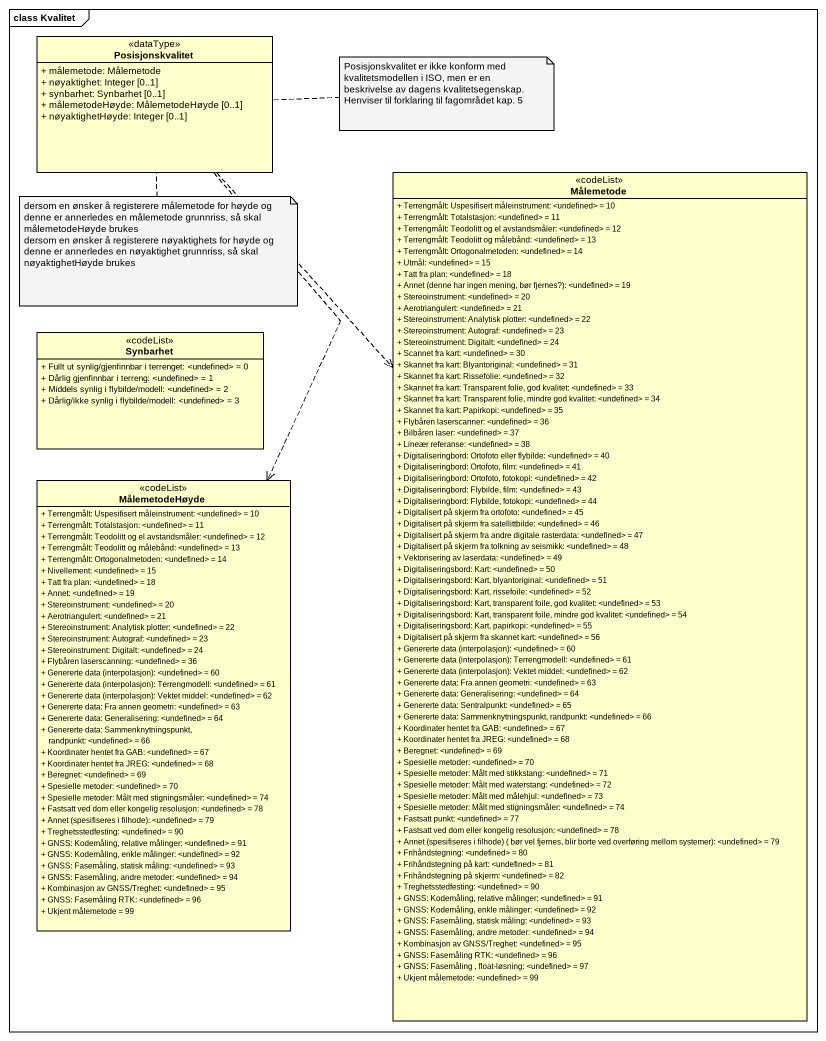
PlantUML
@startuml
mainframe class Kvalitet
hide circle
hide empty members
skinparam classAttributeIconSize 0
class Posisjonskvalitet <<dataType>> {
  + målemetode: Målemetode
  + nøyaktighet: Integer [0..1]
  + synbarhet: Synbarhet [0..1]
  + målemetodeHøyde: MålemetodeHøyde [0..1]
  + nøyaktighetHøyde: Integer [0..1]
}
class Målemetode <<codeList>> {
  + Terrengmålt: Uspesifisert måleinstrument: <undefined> = 10
  + Terrengmålt: Totalstasjon: <undefined> = 11
  + Terrengmålt: Teodolitt og el avstandsmåler: <undefined> = 12
  + Terrengmålt: Teodolitt og målebånd: <undefined> = 13
  + Terrengmålt: Ortogonalmetoden: <undefined> = 14
  + Utmål: <undefined> = 15
  + Tatt fra plan: <undefined> = 18
  {field} + Annet (denne har ingen mening, bør fjernes?): <undefined> = 19
  + Stereoinstrument: <undefined> = 20
  + Aerotriangulert: <undefined> = 21
  + Stereoinstrument: Analytisk plotter: <undefined> = 22
  + Stereoinstrument: Autograf: <undefined> = 23
  + Stereoinstrument: Digitalt: <undefined> = 24
  + Scannet fra kart: <undefined> = 30
  + Skannet fra kart: Blyantoriginal: <undefined> = 31
  + Skannet fra kart: Rissefolie: <undefined> = 32
  + Skannet fra kart: Transparent folie, god kvalitet: <undefined> = 33
  + Skannet fra kart: Transparent folie, mindre god kvalitet: <undefined> = 34
  + Skannet fra kart: Papirkopi: <undefined> = 35
  + Flybåren laserscanner: <undefined> = 36
  + Bilbåren laser: <undefined> = 37
  + Lineær referanse: <undefined> = 38
  + Digitaliseringbord: Ortofoto eller flybilde: <undefined> = 40
  + Digitaliseringbord: Ortofoto, film: <undefined> = 41
  + Digitaliseringbord: Ortofoto, fotokopi: <undefined> = 42
  + Digitaliseringbord: Flybilde, film: <undefined> = 43
  + Digitaliseringbord: Flybilde, fotokopi: <undefined> = 44
  + Digitalisert på skjerm fra ortofoto: <undefined> = 45
  + Digitalisert på skjerm fra satellittbilde: <undefined> = 46
  + Digitalisert på skjerm fra andre digitale rasterdata: <undefined> = 47
  + Digitalisert på skjerm fra tolkning av seismikk: <undefined> = 48
  + Vektorisering av laserdata: <undefined> = 49
  + Digitaliseringsbord: Kart: <undefined> = 50
  + Digitaliseringsbord: Kart, blyantoriginal: <undefined> = 51
  + Digitaliseringsbord: Kart, rissefoile: <undefined> = 52
  + Digitaliseringsbord: Kart, transparent foile, god kvalitet: <undefined> = 53
  + Digitaliseringsbord: Kart, transparent foile, mindre god kvalitet: <undefined> = 54
  + Digitaliseringsbord: Kart, papirkopi: <undefined> = 55
  + Digitalisert på skjerm fra skannet kart: <undefined> = 56
  {field} + Genererte data (interpolasjon): <undefined> = 60
  {field} + Genererte data (interpolasjon): Terrengmodell: <undefined> = 61
  {field} + Genererte data (interpolasjon): Vektet middel: <undefined> = 62
  + Genererte data: Fra annen geometri: <undefined> = 63
  + Genererte data: Generalisering: <undefined> = 64
  + Genererte data: Sentralpunkt: <undefined> = 65
  + Genererte data: Sammenknytningspunkt, randpunkt: <undefined> = 66
  + Koordinater hentet fra GAB: <undefined> = 67
  + Koordinater hentet fra JREG: <undefined> = 68
  + Beregnet: <undefined> = 69
  + Spesielle metoder: <undefined> = 70
  + Spesielle metoder: Målt med stikkstang: <undefined> = 71
  + Spesielle metoder: Målt med waterstang: <undefined> = 72
  + Spesielle metoder: Målt med målehjul: <undefined> = 73
  + Spesielle metoder: Målt med stigningsmåler: <undefined> = 74
  + Fastsatt punkt: <undefined> = 77
  + Fastsatt ved dom eller kongelig resolusjon: <undefined> = 78
  {field} + Annet (spesifiseres i filhode) ( bør vel fjernes, blir borte ved overføring mellom systemer): <undefined> = 79
  + Frihåndstegning: <undefined> = 80
  + Frihåndstegning på kart: <undefined> = 81
  + Frihåndstegning på skjerm: <undefined> = 82
  + Treghetsstedfesting: <undefined> = 90
  + GNSS: Kodemåling, relative målinger: <undefined> = 91
  + GNSS: Kodemåling, enkle målinger: <undefined> = 92
  + GNSS: Fasemåling, statisk måling: <undefined> = 93
  + GNSS: Fasemåling, andre metoder: <undefined> = 94
  + Kombinasjon av GNSS/Treghet: <undefined> = 95
  + GNSS: Fasemåling RTK: <undefined> = 96
  + GNSS: Fasemåling , float-løsning: <undefined> = 97
  + Ukjent målemetode: <undefined> = 99
}
class Synbarhet <<codeList>> {
  + Fullt ut synlig/gjenfinnbar i terrenget: <undefined> = 0
  + Dårlig gjenfinnbar i terreng: <undefined> = 1
  + Middels synlig i flybilde/modell: <undefined> = 2
  + Dårlig/ikke synlig i flybilde/modell: <undefined> = 3
}
class MålemetodeHøyde <<codeList>> {
  + Terrengmålt: Uspesifisert måleinstrument: <undefined> = 10
  + Terrengmålt: Totalstasjon: <undefined> = 11
  + Terrengmålt: Teodolitt og el avstandsmåler: <undefined> = 12
  + Terrengmålt: Teodolitt og målebånd: <undefined> = 13
  + Terrengmålt: Ortogonalmetoden: <undefined> = 14
  + Nivellement: <undefined> = 15
  + Tatt fra plan: <undefined> = 18
  + Annet: <undefined> = 19
  + Stereoinstrument: <undefined> = 20
  + Aerotriangulert: <undefined> = 21
  + Stereoinstrument: Analytisk plotter: <undefined> = 22
  + Stereoinstrument: Autograf: <undefined> = 23
  + Stereoinstrument: Digitalt: <undefined> = 24
  + Flybåren laserscanning: <undefined> = 36
  {field} + Genererte data (interpolasjon): <undefined> = 60
  {field} + Genererte data (interpolasjon): Terrengmodell: <undefined> = 61
  {field} + Genererte data (interpolasjon): Vektet middel: <undefined> = 62
  + Genererte data: Fra annen geometri: <undefined> = 63
  + Genererte data: Generalisering: <undefined> = 64
  + Genererte data: Sammenknytningspunkt, randpunkt: <undefined> = 66
  + Koordinater hentet fra GAB: <undefined> = 67
  + Koordinater hentet fra JREG: <undefined> = 68
  + Beregnet: <undefined> = 69
  + Spesielle metoder: <undefined> = 70
  + Spesielle metoder: Målt med stigningsmåler: <undefined> = 74
  + Fastsatt ved dom eller kongelig resolusjon: <undefined> = 78
  {field} + Annet (spesifiseres i filhode): <undefined> = 79
  + Treghetsstedfesting: <undefined> = 90
  + GNSS: Kodemåling, relative målinger: <undefined> = 91
  + GNSS: Kodemåling, enkle målinger: <undefined> = 92
  + GNSS: Fasemåling, statisk måling: <undefined> = 93
  + GNSS: Fasemåling, andre metoder: <undefined> = 94
  + Kombinasjon av GNSS/Treghet: <undefined> = 95
  + GNSS: Fasemåling RTK: <undefined> = 96
  + Ukjent målemetode = 99
}
Posisjonskvalitet ..> Målemetode
Posisjonskvalitet ..> MålemetodeHøyde
note right of Posisjonskvalitet
  Posisjonskvalitet er ikke konform med kvalitetsmodellen i ISO, men er en beskrivelse av dagens kvalitetsegenskap.
  Henviser til forklaring til fagområdet kap. 5
end note
note bottom of Posisjonskvalitet
  dersom en ønsker å registerere målemetode for høyde og denne er annerledes en målemetode grunnriss, så skal målemetodeHøyde brukes
  dersom en ønsker å registerere nøyaktighets for høyde og denne er annerledes en nøyaktighet grunnriss, så skal nøyaktighetHøyde brukes
end note
@enduml
